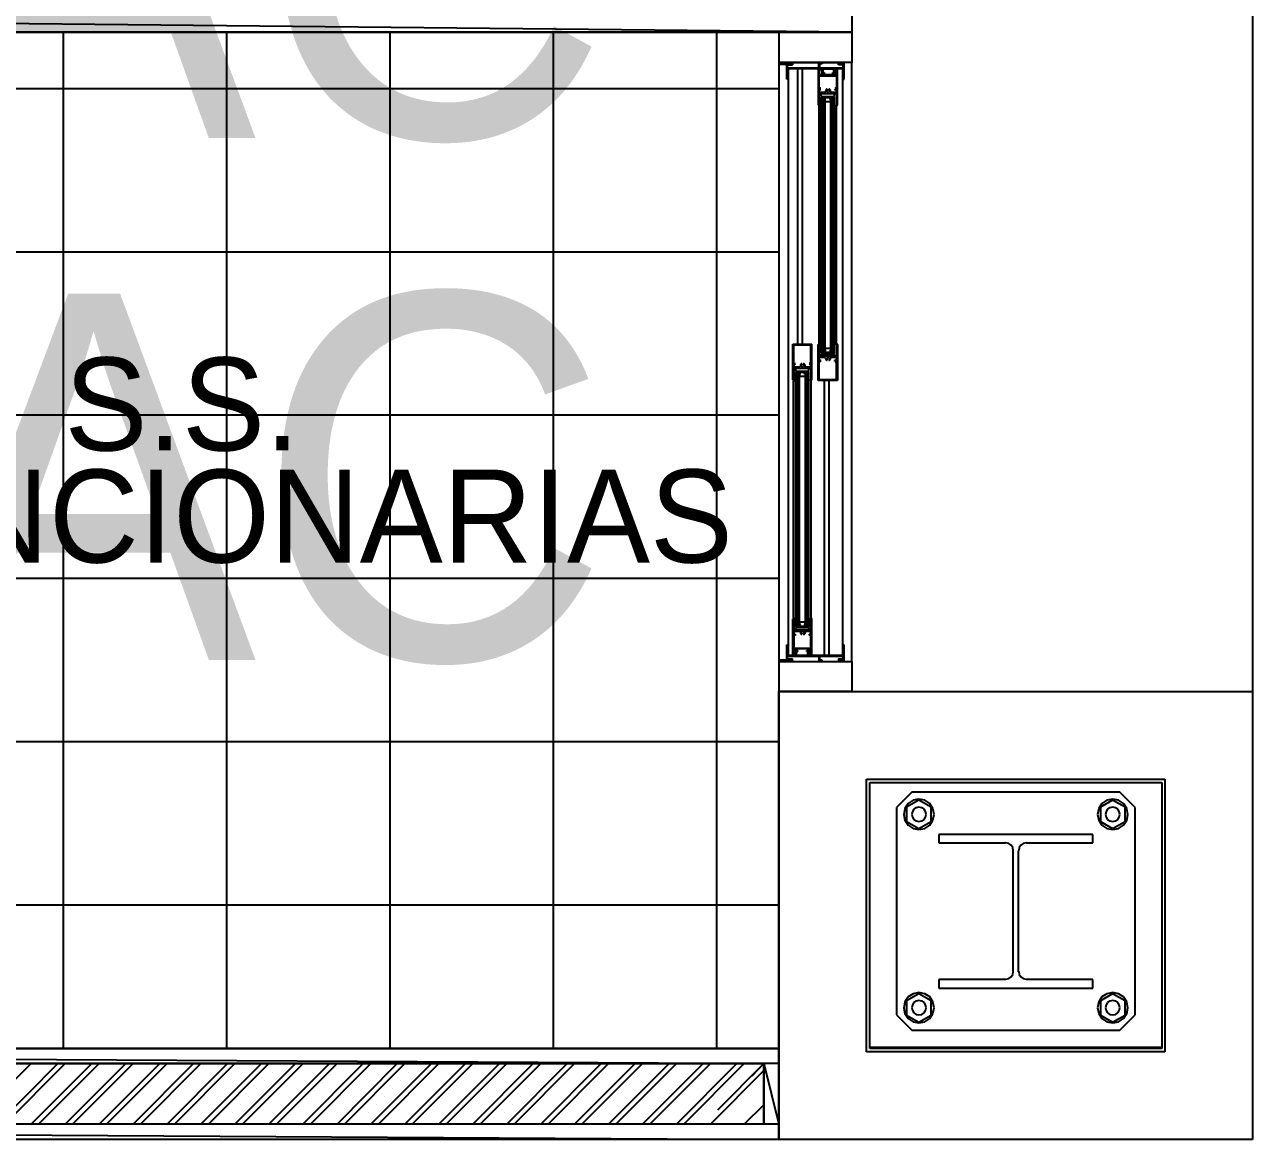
# Model space of a CAD drawing. Header units: millimetres. Extents: x 7649 to 34105, y 3983 to 25377.
# Drawn here: x 32076 to 34105, y 5375 to 7218 of the extents above; entities that cross this region are included whole.
import ezdxf

# ---------------------------------------------------------------- set-up
doc = ezdxf.new("R2010")
doc.units = ezdxf.units.MM

msp = doc.modelspace()

# ---------------------------------------------------------------- linework, layer by layer
at = {"layer": 'GEOMETRY', "color": 7}
for p, q in [((34105.14444, 21876.45556), (34105.14444, 5374.92222)), ((33443.15694, 7205.30972), (30922.73611, 7230.18056)), ((33443.15694, 7205.30972), (30922.73611, 7230.18056)), ((33443.15694, 7230.18056), (33443.15694, 7205.30972)), ((30922.73611, 7205.30972), (33443.15694, 7205.30972)), ((32140.34861, 5525.20556), (32140.34861, 7205.30972)), ((32410.22361, 5525.20556), (32410.22361, 7205.30972)), ((32680.09861, 5525.20556), (32680.09861, 7205.30972)), ((32949.97361, 5525.20556), (32949.97361, 7205.30972)), ((33219.84861, 5525.20556), (33219.84861, 7205.30972)), ((33323.03611, 6164.96806), (33323.03611, 7155.03889)), ((33323.03611, 6167.61389), (33323.03611, 7152.39306)), ((33323.03611, 7152.39306), (33335.73611, 7152.39306)), ((33335.73611, 7152.39306), (33343.67361, 7152.39306)), ((33335.73611, 7127.52222), (33335.73611, 7152.39306)), ((33336.79444, 7151.33472), (33345.26111, 7151.33472)), ((33336.79444, 7146.04306), (33336.79444, 7151.33472)), ((33336.79444, 7146.04306), (33388.65278, 7146.04306)), ((33393.41528, 7144.45556), (33336.79444, 7144.45556)), ((33336.79444, 7144.45556), (33336.79444, 7127.52222)), ((33338.38194, 6175.55139), (33338.38194, 7144.45556)), ((33343.67361, 7155.03889), (33345.26111, 7155.03889)), ((33343.67361, 7152.39306), (33343.67361, 7155.03889)), ((33345.26111, 7155.03889), (33345.26111, 7151.33472)), ((33345.26111, 7155.03889), (33420.93194, 7155.03889)), ((33353.72778, 6689.37222), (33353.72778, 7144.45556)), ((33361.66528, 6689.37222), (33361.66528, 7144.45556)), ((33390.76944, 7143.92639), (33387.59444, 7143.92639)), ((33387.59444, 7143.92639), (33387.59444, 7084.65972)), ((33388.65278, 7154.50972), (33393.94444, 7154.50972)), ((33388.65278, 7146.04306), (33388.65278, 7154.50972)), ((33393.94444, 7152.92222), (33390.24028, 7152.92222)), ((33390.24028, 7146.04306), (33390.24028, 7152.92222)), ((33390.24028, 7146.04306), (33428.86944, 7146.04306)), ((33390.76944, 7142.33889), (33390.76944, 7143.92639)), ((33393.41528, 7134.40139), (33393.41528, 7144.45556)), ((33393.94444, 7154.50972), (33393.94444, 7152.92222)), ((33395.00278, 7144.45556), (33395.00278, 7138.63472)), ((33395.00278, 7144.45556), (33413.52361, 7144.45556)), ((33413.52361, 7138.63472), (33413.52361, 7144.45556)), ((33428.86944, 7144.45556), (33415.11111, 7144.45556)), ((33415.11111, 7134.40139), (33415.11111, 7144.45556)), ((33419.34444, 7143.92639), (33416.16944, 7143.92639)), ((33416.16944, 7142.33889), (33416.16944, 7143.92639)), ((33419.34444, 7084.65972), (33419.34444, 7143.92639)), ((33420.93194, 7151.33472), (33420.93194, 7155.03889)), ((33420.93194, 7155.03889), (33422.51944, 7155.03889)), ((33428.86944, 7151.33472), (33420.93194, 7151.33472)), ((33422.51944, 7155.03889), (33422.51944, 7152.39306)), ((33422.51944, 7152.39306), (33430.45694, 7152.39306)), ((33428.34028, 6175.55139), (33428.34028, 7144.45556)), ((33428.86944, 7146.04306), (33428.86944, 7151.33472)), ((33428.86944, 7127.52222), (33428.86944, 7144.45556)), ((33430.45694, 7152.39306), (33430.45694, 7155.03889)), ((33430.45694, 7127.52222), (33430.45694, 7152.39306)), ((33443.15694, 6164.96806), (33443.15694, 7155.03889)), ((33336.79444, 7127.52222), (33335.73611, 7127.52222)), ((33389.18194, 7134.40139), (33389.18194, 7142.33889)), ((33389.18194, 7142.33889), (33390.76944, 7142.33889)), ((33417.75694, 7134.40139), (33389.18194, 7134.40139)), ((33389.18194, 7114.29306), (33389.18194, 7132.81389)), ((33389.18194, 7132.81389), (33417.75694, 7132.81389)), ((33395.00278, 7134.40139), (33393.41528, 7134.40139)), ((33395.00278, 7138.63472), (33397.11944, 7138.63472)), ((33397.11944, 7137.04722), (33395.00278, 7137.04722)), ((33395.00278, 7137.04722), (33395.00278, 7134.40139)), ((33397.11944, 7138.63472), (33397.11944, 7137.04722)), ((33411.40694, 7138.63472), (33413.52361, 7138.63472)), ((33411.40694, 7137.04722), (33411.40694, 7138.63472)), ((33411.40694, 7137.04722), (33413.52361, 7137.04722)), ((33413.52361, 7134.40139), (33413.52361, 7137.04722)), ((33413.52361, 7134.40139), (33415.11111, 7134.40139)), ((33417.75694, 7142.33889), (33416.16944, 7142.33889)), ((33417.75694, 7134.40139), (33417.75694, 7142.33889)), ((33417.75694, 7132.81389), (33417.75694, 7114.29306)), ((33428.86944, 7127.52222), (33430.45694, 7127.52222)), ((31042.85694, 7112.17639), (33322.50694, 7112.17639)), ((33389.71111, 7114.29306), (33389.18194, 7114.29306)), ((33389.18194, 7109.53056), (33391.82778, 7111.11806)), ((33389.18194, 7105.29722), (33389.18194, 7109.53056)), ((33399.23611, 7105.29722), (33389.18194, 7105.29722)), ((33389.18194, 7085.18889), (33389.18194, 7103.70972)), ((33389.18194, 7103.70972), (33417.75694, 7103.70972)), ((33389.71111, 7112.17639), (33389.71111, 7114.29306)), ((33391.82778, 7112.17639), (33389.71111, 7112.17639)), ((33414.58194, 7103.18056), (33392.35694, 7103.18056)), ((33392.35694, 7098.94722), (33392.35694, 7103.18056)), ((33399.86611, 7108.56757), (33399.76528, 7107.67847)), ((33399.76528, 7107.67847), (33399.78657, 7107.26791)), ((33399.78657, 7107.26791), (33399.85, 7106.86283)), ((33399.85, 7106.86283), (33399.95488, 7106.46645)), ((33400.15886, 7109.4016), (33399.86611, 7108.56757)), ((33399.95488, 7106.46645), (33400.10054, 7106.08201)), ((33400.62889, 7110.15018), (33400.15886, 7109.4016)), ((33401.26155, 7110.78296), (33400.62889, 7110.15018)), ((33401.39329, 7111.08595), (33401.12287, 7110.9452)), ((33401.47007, 7108.41717), (33401.35278, 7107.67847)), ((33401.35278, 7107.67847), (33401.47007, 7106.93977)), ((33401.68677, 7111.11502), (33401.39329, 7111.08595)), ((33401.82193, 7109.09771), (33401.47007, 7108.41717)), ((33401.47007, 7106.93977), (33401.82193, 7106.25923)), ((33401.9707, 7111.03526), (33401.68677, 7111.11502)), ((33401.88194, 7109.53056), (33401.88194, 7109.00139)), ((33402.21247, 7110.84956), (33401.9707, 7111.03526)), ((33402.17202, 7109.75652), (33402.34527, 7110.00736)), ((33402.3667, 7110.58659), (33402.21247, 7110.84956)), ((33402.31479, 7105.76638), (33402.99533, 7105.41451)), ((33402.34527, 7110.00736), (33402.41057, 7110.29496)), ((33402.41057, 7110.29496), (33402.3667, 7110.58659)), ((33402.99533, 7105.41451), (33403.73403, 7105.29722)), ((33403.73403, 7105.29722), (33404.47273, 7105.41451)), ((33404.47273, 7105.41451), (33405.15327, 7105.76638)), ((33404.52778, 7109.00139), (33404.52778, 7109.53056)), ((33405.08851, 7110.54601), (33405.05694, 7110.32431)), ((33405.05694, 7110.32431), (33405.0728, 7110.16642)), ((33405.0728, 7110.16642), (33405.11915, 7110.01627)), ((33405.17854, 7110.7465), (33405.08851, 7110.54601)), ((33405.11915, 7110.01627), (33405.19417, 7109.87818)), ((33405.32006, 7110.91465), (33405.17854, 7110.7465)), ((33405.19417, 7109.87818), (33405.29603, 7109.75652)), ((33405.50607, 7111.03934), (33405.32006, 7110.91465)), ((33405.71949, 7111.10716), (33405.50607, 7111.03934)), ((33405.99799, 7108.41717), (33405.64612, 7109.09771)), ((33405.64612, 7106.25923), (33405.99799, 7106.93977)), ((33405.93919, 7111.11311), (33405.71949, 7111.10716)), ((33406.1521, 7111.05863), (33405.93919, 7111.11311)), ((33406.11528, 7107.67847), (33405.99799, 7108.41717)), ((33405.99799, 7106.93977), (33406.11528, 7107.67847)), ((33406.34519, 7110.9452), (33406.1521, 7111.05863)), ((33407.08415, 7109.80696), (33406.20651, 7110.78296)), ((33407.58701, 7108.63006), (33407.08415, 7109.80696)), ((33417.75694, 7105.29722), (33407.17361, 7105.29722)), ((33407.36752, 7106.08201), (33407.68987, 7107.35438)), ((33407.68987, 7107.35438), (33407.58701, 7108.63006)), ((33414.58194, 7111.11806), (33417.75694, 7109.53056)), ((33414.58194, 7098.94722), (33414.58194, 7103.18056)), ((33417.22778, 7112.17639), (33415.11111, 7112.17639)), ((33417.75694, 7114.29306), (33417.22778, 7114.29306)), ((33417.22778, 7114.29306), (33417.22778, 7112.17639)), ((33417.75694, 7109.53056), (33417.75694, 7105.29722)), ((33417.75694, 7103.70972), (33417.75694, 7085.18889)), ((33388.12361, 7084.92431), (33388.18599, 7084.61534)), ((33388.18599, 7084.61534), (33388.35609, 7084.36304)), ((33388.35609, 7084.36304), (33388.6084, 7084.19293)), ((33388.6084, 7084.19293), (33388.91736, 7084.13056)), ((33388.65278, 7083.60139), (33390.24028, 7083.60139)), ((33390.24028, 7085.18889), (33389.18194, 7085.18889)), ((33389.18194, 6689.37222), (33389.18194, 7083.60139)), ((33390.24028, 7083.60139), (33390.24028, 7085.18889)), ((33392.35694, 7098.94722), (33414.58194, 7098.94722)), ((33392.35694, 6675.08472), (33392.35694, 7097.88889)), ((33392.35694, 7097.88889), (33398.70694, 7097.88889)), ((33393.41528, 6675.08472), (33393.41528, 7097.88889)), ((33394.47361, 6675.08472), (33394.47361, 7097.88889)), ((33395.53194, 6675.08472), (33395.53194, 7097.88889)), ((33396.59028, 6675.08472), (33396.59028, 7097.88889)), ((33397.64861, 6675.08472), (33397.64861, 7097.88889)), ((33398.70694, 6675.08472), (33398.70694, 7097.88889)), ((33398.70694, 7093.65556), (33399.76528, 7097.35972)), ((33398.70694, 7089.95139), (33398.70694, 7093.65556)), ((33407.70278, 7089.95139), (33398.70694, 7089.95139)), ((33399.76528, 7097.35972), (33407.17361, 7097.35972)), ((33407.17361, 7093.65556), (33407.70278, 7097.35972)), ((33407.70278, 7093.65556), (33407.70278, 7089.95139)), ((33408.23194, 6675.08472), (33408.23194, 7097.88889)), ((33408.23194, 7097.88889), (33414.58194, 7097.88889)), ((33409.29028, 6675.08472), (33409.29028, 7097.88889)), ((33410.34861, 6675.08472), (33410.34861, 7097.88889)), ((33411.40694, 6675.08472), (33411.40694, 7097.88889)), ((33412.46528, 6675.08472), (33412.46528, 7097.88889)), ((33413.52361, 6675.08472), (33413.52361, 7097.88889)), ((33414.58194, 6675.08472), (33414.58194, 7097.88889)), ((33417.75694, 7085.18889), (33416.69861, 7085.18889)), ((33416.69861, 7085.18889), (33416.69861, 7083.60139)), ((33416.69861, 7083.60139), (33418.28611, 7083.60139)), ((33417.75694, 6689.37222), (33417.75694, 7083.60139)), ((33418.55069, 7084.13056), (33418.85966, 7084.19293)), ((33418.85966, 7084.19293), (33419.11196, 7084.36304)), ((33419.11196, 7084.36304), (33419.28207, 7084.61534)), ((33419.28207, 7084.61534), (33419.34444, 7084.92431)), ((31042.85694, 6842.30139), (33322.50694, 6842.30139)), ((33345.79028, 6689.37222), (33377.01111, 6689.37222)), ((33345.79028, 6630.63472), (33345.79028, 6689.37222)), ((33347.37778, 6660.26806), (33347.37778, 6688.31389)), ((33347.37778, 6688.31389), (33375.42361, 6688.31389)), ((33375.42361, 6660.26806), (33375.42361, 6688.31389)), ((33377.01111, 6630.63472), (33377.01111, 6689.37222)), ((33387.59444, 6629.57639), (33387.59444, 6688.84306)), ((33388.18599, 6689.4166), (33388.12361, 6689.10764)), ((33388.35609, 6689.66891), (33388.18599, 6689.4166)), ((33388.6084, 6689.83901), (33388.35609, 6689.66891)), ((33388.91736, 6689.90139), (33388.6084, 6689.83901)), ((33390.24028, 6689.37222), (33388.65278, 6689.37222)), ((33389.18194, 6669.79306), (33389.18194, 6688.31389)), ((33389.18194, 6688.31389), (33390.24028, 6688.31389)), ((33390.24028, 6688.31389), (33390.24028, 6689.37222)), ((33398.70694, 6679.84722), (33398.70694, 6683.02222)), ((33398.70694, 6683.02222), (33408.23194, 6683.02222)), ((33398.70694, 6676.14306), (33399.76528, 6679.84722)), ((33407.17361, 6676.14306), (33408.23194, 6679.84722)), ((33408.23194, 6683.02222), (33408.23194, 6679.84722)), ((33418.28611, 6689.37222), (33416.69861, 6689.37222)), ((33416.69861, 6689.37222), (33416.69861, 6688.31389)), ((33416.69861, 6688.31389), (33417.75694, 6688.31389)), ((33417.75694, 6688.31389), (33417.75694, 6669.79306)), ((33418.85966, 6689.83901), (33418.55069, 6689.90139)), ((33419.11196, 6689.66891), (33418.85966, 6689.83901)), ((33419.28207, 6689.4166), (33419.11196, 6689.66891)), ((33419.34444, 6689.10764), (33419.28207, 6689.4166)), ((33419.34444, 6688.84306), (33419.34444, 6629.57639)), ((33347.37778, 6657.62222), (33347.37778, 6660.26806)), ((33347.37778, 6657.62222), (33350.02361, 6657.62222)), ((33347.37778, 6655.50556), (33350.02361, 6657.09306)), ((33359.45738, 6656.75796), (33358.82472, 6656.12518)), ((33359.58913, 6657.06095), (33359.3187, 6656.9202)), ((33359.8826, 6657.09002), (33359.58913, 6657.06095)), ((33360.16653, 6657.01026), (33359.8826, 6657.09002)), ((33360.4083, 6656.82456), (33360.16653, 6657.01026)), ((33360.56254, 6656.56159), (33360.4083, 6656.82456)), ((33360.6064, 6656.26996), (33360.56254, 6656.56159)), ((33362.75517, 6656.52101), (33362.72361, 6656.29931)), ((33362.72361, 6656.29931), (33362.73947, 6656.14142)), ((33362.84521, 6656.7215), (33362.75517, 6656.52101)), ((33362.98672, 6656.88965), (33362.84521, 6656.7215)), ((33363.17274, 6657.01434), (33362.98672, 6656.88965)), ((33363.38616, 6657.08216), (33363.17274, 6657.01434)), ((33363.60585, 6657.08811), (33363.38616, 6657.08216)), ((33363.81877, 6657.03363), (33363.60585, 6657.08811)), ((33364.01186, 6656.9202), (33363.81877, 6657.03363)), ((33365.27998, 6655.78196), (33364.40234, 6656.75796)), ((33375.42361, 6657.62222), (33372.77778, 6657.62222)), ((33372.77778, 6657.09306), (33375.42361, 6655.50556)), ((33375.42361, 6657.62222), (33375.42361, 6660.26806)), ((33417.75694, 6669.79306), (33389.18194, 6669.79306)), ((33389.18194, 6663.44306), (33389.18194, 6668.20556)), ((33389.18194, 6668.20556), (33399.23611, 6668.20556)), ((33391.82778, 6661.85556), (33389.18194, 6663.44306)), ((33389.18194, 6630.63472), (33389.18194, 6658.68056)), ((33389.18194, 6658.68056), (33389.71111, 6658.68056)), ((33391.82778, 6661.32639), (33389.71111, 6661.32639)), ((33389.71111, 6658.68056), (33389.71111, 6661.32639)), ((33392.35694, 6675.08472), (33398.70694, 6675.08472)), ((33392.35694, 6670.32222), (33392.35694, 6674.02639)), ((33392.35694, 6674.02639), (33414.58194, 6674.02639)), ((33414.58194, 6670.32222), (33392.35694, 6670.32222)), ((33392.35694, 6661.32639), (33392.35694, 6661.85556)), ((33399.76528, 6676.14306), (33407.17361, 6676.14306)), ((33400.10054, 6667.42077), (33399.77818, 6666.1484)), ((33399.77818, 6666.1484), (33399.88105, 6664.87272)), ((33399.88105, 6664.87272), (33400.38391, 6663.69582)), ((33400.38391, 6663.69582), (33401.26155, 6662.71982)), ((33401.12287, 6663.08674), (33401.31595, 6662.97331)), ((33401.31595, 6662.97331), (33401.52887, 6662.91884)), ((33401.47007, 6666.56301), (33401.35278, 6665.82431)), ((33401.35278, 6665.82431), (33401.47007, 6665.08561)), ((33401.82193, 6667.24355), (33401.47007, 6666.56301)), ((33401.47007, 6665.08561), (33401.82193, 6664.40506)), ((33401.52887, 6662.91884), (33401.74856, 6662.92478)), ((33401.74856, 6662.92478), (33401.96199, 6662.99261)), ((33401.88194, 6667.14722), (33401.88194, 6667.67639)), ((33401.96199, 6662.99261), (33402.148, 6663.1173)), ((33402.148, 6663.1173), (33402.28952, 6663.28545)), ((33402.27388, 6664.15376), (33402.17202, 6664.27543)), ((33402.3489, 6664.01568), (33402.27388, 6664.15376)), ((33402.28952, 6663.28545), (33402.37955, 6663.48593)), ((33402.99533, 6668.08827), (33402.31479, 6667.7364)), ((33402.39525, 6663.86552), (33402.3489, 6664.01568)), ((33402.37955, 6663.48593), (33402.41111, 6663.70764)), ((33402.41111, 6663.70764), (33402.39525, 6663.86552)), ((33403.73403, 6668.20556), (33402.99533, 6668.08827)), ((33404.47273, 6668.08827), (33403.73403, 6668.20556)), ((33405.15327, 6667.7364), (33404.47273, 6668.08827)), ((33404.52778, 6667.14722), (33404.52778, 6667.67639)), ((33405.12278, 6664.02458), (33405.05749, 6663.73699)), ((33405.05749, 6663.73699), (33405.10135, 6663.44535)), ((33405.10135, 6663.44535), (33405.25559, 6663.18239)), ((33405.29603, 6664.27543), (33405.12278, 6664.02458)), ((33405.25559, 6663.18239), (33405.49736, 6662.99668)), ((33405.49736, 6662.99668), (33405.78129, 6662.91693)), ((33405.99799, 6666.56301), (33405.64612, 6667.24355)), ((33405.64612, 6664.40506), (33405.99799, 6665.08561)), ((33405.78129, 6662.91693), (33406.07476, 6662.94599)), ((33406.11528, 6665.82431), (33405.99799, 6666.56301)), ((33405.99799, 6665.08561), (33406.11528, 6665.82431)), ((33406.07476, 6662.94599), (33406.34519, 6663.08674)), ((33406.20651, 6662.71982), (33406.83917, 6663.3526)), ((33406.83917, 6663.3526), (33407.30919, 6664.10118)), ((33407.17361, 6668.20556), (33417.75694, 6668.20556)), ((33407.30919, 6664.10118), (33407.60194, 6664.93521)), ((33407.51318, 6667.03633), (33407.36752, 6667.42077)), ((33407.61806, 6666.63995), (33407.51318, 6667.03633)), ((33407.60194, 6664.93521), (33407.70278, 6665.82431)), ((33407.68149, 6666.23487), (33407.61806, 6666.63995)), ((33407.70278, 6665.82431), (33407.68149, 6666.23487)), ((33408.23194, 6675.08472), (33414.58194, 6675.08472)), ((33414.58194, 6670.32222), (33414.58194, 6674.02639)), ((33417.75694, 6663.44306), (33414.58194, 6661.85556)), ((33414.58194, 6661.32639), (33414.58194, 6661.85556)), ((33415.11111, 6661.32639), (33417.22778, 6661.32639)), ((33417.22778, 6658.68056), (33417.22778, 6661.32639)), ((33417.22778, 6658.68056), (33417.75694, 6658.68056)), ((33417.75694, 6668.20556), (33417.75694, 6663.44306)), ((33417.75694, 6630.63472), (33417.75694, 6658.68056)), ((33347.37778, 6651.27222), (33347.37778, 6655.50556)), ((33357.43194, 6651.27222), (33347.37778, 6651.27222)), ((33347.37778, 6631.16389), (33347.37778, 6649.68472)), ((33347.37778, 6649.68472), (33375.42361, 6649.68472)), ((33372.24861, 6649.15556), (33350.55278, 6649.15556)), ((33350.55278, 6644.92222), (33350.55278, 6649.15556)), ((33350.55278, 6644.92222), (33372.24861, 6644.92222)), ((33350.55278, 6222.11806), (33350.55278, 6643.86389)), ((33350.55278, 6643.86389), (33356.37361, 6643.86389)), ((33351.61111, 6222.11806), (33351.61111, 6643.86389)), ((33352.66944, 6222.11806), (33352.66944, 6643.86389)), ((33353.19861, 6222.11806), (33353.19861, 6643.86389)), ((33354.25694, 6222.11806), (33354.25694, 6643.86389)), ((33355.31528, 6222.11806), (33355.31528, 6643.86389)), ((33356.37361, 6222.11806), (33356.37361, 6643.86389)), ((33356.90278, 6639.10139), (33357.96111, 6643.33472)), ((33356.90278, 6635.92639), (33356.90278, 6639.10139)), ((33358.06195, 6654.54257), (33357.96111, 6653.65347)), ((33357.96111, 6653.65347), (33357.9824, 6653.24291)), ((33357.96111, 6643.33472), (33364.84028, 6643.33472)), ((33357.9824, 6653.24291), (33358.04583, 6652.83783)), ((33358.04583, 6652.83783), (33358.15071, 6652.44145)), ((33358.35469, 6655.3766), (33358.06195, 6654.54257)), ((33358.15071, 6652.44145), (33358.29637, 6652.05701)), ((33358.82472, 6656.12518), (33358.35469, 6655.3766)), ((33359.54861, 6654.97639), (33360.07778, 6654.97639)), ((33359.6659, 6654.39217), (33359.54861, 6653.65347)), ((33359.54861, 6653.65347), (33359.6659, 6652.91477)), ((33359.54861, 6652.33056), (33360.07778, 6652.33056)), ((33360.01776, 6655.07271), (33359.6659, 6654.39217)), ((33359.6659, 6652.91477), (33360.01776, 6652.23423)), ((33360.07778, 6654.97639), (33360.07778, 6655.50556)), ((33360.36786, 6655.73152), (33360.54111, 6655.98236)), ((33360.51062, 6651.74138), (33361.19116, 6651.38951)), ((33360.54111, 6655.98236), (33360.6064, 6656.26996)), ((33361.19116, 6651.38951), (33361.92986, 6651.27222)), ((33361.92986, 6651.27222), (33362.66856, 6651.38951)), ((33362.66856, 6651.38951), (33363.3491, 6651.74138)), ((33362.72361, 6654.97639), (33362.72361, 6655.50556)), ((33362.73947, 6656.14142), (33362.78582, 6655.99127)), ((33362.78582, 6655.99127), (33362.86084, 6655.85318)), ((33362.86084, 6655.85318), (33362.9627, 6655.73152)), ((33364.19382, 6654.39217), (33363.84196, 6655.07271)), ((33363.84196, 6652.23423), (33364.19382, 6652.91477)), ((33364.31111, 6653.65347), (33364.19382, 6654.39217)), ((33364.19382, 6652.91477), (33364.31111, 6653.65347)), ((33364.84028, 6639.10139), (33365.89861, 6643.33472)), ((33365.78284, 6654.60506), (33365.27998, 6655.78196)), ((33375.42361, 6651.27222), (33365.36944, 6651.27222)), ((33365.56335, 6652.05701), (33365.8857, 6653.32938)), ((33365.8857, 6653.32938), (33365.78284, 6654.60506)), ((33365.89861, 6639.10139), (33365.89861, 6635.92639)), ((33366.42778, 6222.11806), (33366.42778, 6643.86389)), ((33366.42778, 6643.86389), (33372.24861, 6643.86389)), ((33367.48611, 6222.11806), (33367.48611, 6643.86389)), ((33368.54444, 6222.11806), (33368.54444, 6643.86389)), ((33369.60278, 6222.11806), (33369.60278, 6643.86389)), ((33370.66111, 6222.11806), (33370.66111, 6643.86389)), ((33371.19028, 6222.11806), (33371.19028, 6643.86389)), ((33372.24861, 6644.92222), (33372.24861, 6649.15556)), ((33372.24861, 6222.11806), (33372.24861, 6643.86389)), ((33375.42361, 6655.50556), (33375.42361, 6651.27222)), ((33375.42361, 6649.68472), (33375.42361, 6631.16389)), ((33346.31944, 6630.89931), (33346.38182, 6630.59034)), ((33346.38182, 6630.59034), (33346.55193, 6630.33804)), ((33346.55193, 6630.33804), (33346.80423, 6630.16793)), ((33346.80423, 6630.16793), (33347.11319, 6630.10556)), ((33346.84861, 6629.57639), (33348.43611, 6629.57639)), ((33346.84861, 6236.40556), (33346.84861, 6629.57639)), ((33348.43611, 6631.16389), (33347.37778, 6631.16389)), ((33348.43611, 6629.57639), (33348.43611, 6631.16389)), ((33365.89861, 6635.92639), (33356.90278, 6635.92639)), ((33374.89444, 6631.16389), (33374.89444, 6629.57639)), ((33375.42361, 6631.16389), (33374.89444, 6631.16389)), ((33374.89444, 6629.57639), (33375.95278, 6629.57639)), ((33375.95278, 6236.40556), (33375.95278, 6629.57639)), ((33376.21736, 6630.10556), (33376.52633, 6630.16793)), ((33376.52633, 6630.16793), (33376.77863, 6630.33804)), ((33376.77863, 6630.33804), (33376.94873, 6630.59034)), ((33376.94873, 6630.59034), (33377.01111, 6630.89931)), ((33419.34444, 6629.57639), (33387.59444, 6629.57639)), ((33417.75694, 6630.63472), (33389.18194, 6630.63472)), ((33397.64861, 6175.55139), (33397.64861, 6629.57639)), ((33405.58611, 6175.55139), (33405.58611, 6629.57639)), ((31042.85694, 6572.42639), (33322.50694, 6572.42639)), ((31042.85694, 6302.55139), (33322.50694, 6302.55139)), ((33345.79028, 6176.60972), (33345.79028, 6235.34722)), ((33346.38182, 6235.92077), (33346.31944, 6235.61181)), ((33346.55193, 6236.17307), (33346.38182, 6235.92077)), ((33346.80423, 6236.34318), (33346.55193, 6236.17307)), ((33347.11319, 6236.40556), (33346.80423, 6236.34318)), ((33346.84861, 6236.40556), (33348.43611, 6236.40556)), ((33348.43611, 6234.81806), (33347.37778, 6234.81806)), ((33347.37778, 6234.81806), (33347.37778, 6216.29722)), ((33348.43611, 6236.40556), (33348.43611, 6234.81806)), ((33374.89444, 6234.81806), (33374.89444, 6236.40556)), ((33374.89444, 6236.40556), (33375.95278, 6236.40556)), ((33375.42361, 6234.81806), (33374.89444, 6234.81806)), ((33375.42361, 6216.29722), (33375.42361, 6234.81806)), ((33376.52633, 6236.34318), (33376.21736, 6236.40556)), ((33376.77863, 6236.17307), (33376.52633, 6236.34318)), ((33376.94873, 6235.92077), (33376.77863, 6236.17307)), ((33377.01111, 6235.61181), (33376.94873, 6235.92077)), ((33377.01111, 6176.60972), (33377.01111, 6235.34722)), ((33347.37778, 6216.29722), (33375.42361, 6216.29722)), ((33357.43194, 6214.70972), (33347.37778, 6214.70972)), ((33347.37778, 6214.70972), (33347.37778, 6210.47639)), ((33347.37778, 6210.47639), (33350.02361, 6208.88889)), ((33350.55278, 6222.11806), (33356.37361, 6222.11806)), ((33350.55278, 6221.05972), (33372.24861, 6221.05972)), ((33350.55278, 6216.82639), (33350.55278, 6221.05972)), ((33372.24861, 6216.82639), (33350.55278, 6216.82639)), ((33365.89861, 6230.05556), (33356.90278, 6230.05556)), ((33356.90278, 6226.88056), (33356.90278, 6230.05556)), ((33356.90278, 6223.17639), (33357.96111, 6226.88056)), ((33357.96111, 6223.17639), (33364.84028, 6223.17639)), ((33357.9824, 6213.2682), (33357.96111, 6212.85764)), ((33357.96111, 6212.85764), (33358.06195, 6211.96854)), ((33358.04583, 6213.67328), (33357.9824, 6213.2682)), ((33358.15071, 6214.06966), (33358.04583, 6213.67328)), ((33358.06195, 6211.96854), (33358.35469, 6211.13451)), ((33358.29637, 6214.4541), (33358.15071, 6214.06966)), ((33358.35469, 6211.13451), (33358.82472, 6210.38593)), ((33358.82472, 6210.38593), (33359.45738, 6209.75316)), ((33359.3187, 6210.12007), (33359.58913, 6209.97933)), ((33360.07778, 6214.18056), (33359.54861, 6214.18056)), ((33359.6659, 6213.59634), (33359.54861, 6212.85764)), ((33359.54861, 6212.85764), (33359.6659, 6212.11894)), ((33359.54861, 6211.53472), (33360.07778, 6211.53472)), ((33359.58913, 6209.97933), (33359.8826, 6209.95026)), ((33360.01776, 6214.27688), (33359.6659, 6213.59634)), ((33359.6659, 6212.11894), (33360.01776, 6211.4384)), ((33359.8826, 6209.95026), (33360.16653, 6210.03001)), ((33360.16653, 6210.03001), (33360.4083, 6210.21572)), ((33360.54111, 6211.05791), (33360.36786, 6211.30876)), ((33360.4083, 6210.21572), (33360.56254, 6210.47869)), ((33361.19116, 6215.1216), (33360.51062, 6214.76974)), ((33360.6064, 6210.77032), (33360.54111, 6211.05791)), ((33360.56254, 6210.47869), (33360.6064, 6210.77032)), ((33361.92986, 6215.23889), (33361.19116, 6215.1216)), ((33362.66856, 6215.1216), (33361.92986, 6215.23889)), ((33363.3491, 6214.76974), (33362.66856, 6215.1216)), ((33362.73947, 6210.89886), (33362.72361, 6210.74097)), ((33362.72361, 6210.74097), (33362.75517, 6210.51927)), ((33362.78582, 6211.04901), (33362.73947, 6210.89886)), ((33362.75517, 6210.51927), (33362.84521, 6210.31878)), ((33362.86084, 6211.18709), (33362.78582, 6211.04901)), ((33362.84521, 6210.31878), (33362.98672, 6210.15063)), ((33362.9627, 6211.30876), (33362.86084, 6211.18709)), ((33362.98672, 6210.15063), (33363.17274, 6210.02594)), ((33363.17274, 6210.02594), (33363.38616, 6209.95812)), ((33363.38616, 6209.95812), (33363.60585, 6209.95217)), ((33363.60585, 6209.95217), (33363.81877, 6210.00665)), ((33363.81877, 6210.00665), (33364.01186, 6210.12007)), ((33364.19382, 6213.59634), (33363.84196, 6214.27688)), ((33363.84196, 6211.4384), (33364.19382, 6212.11894)), ((33364.31111, 6212.85764), (33364.19382, 6213.59634)), ((33364.19382, 6212.11894), (33364.31111, 6212.85764)), ((33364.40234, 6209.75316), (33365.27998, 6210.72916)), ((33364.84028, 6223.17639), (33365.89861, 6226.88056)), ((33365.27998, 6210.72916), (33365.78284, 6211.90605)), ((33375.42361, 6214.70972), (33365.36944, 6214.70972)), ((33365.8857, 6213.18174), (33365.56335, 6214.4541)), ((33365.78284, 6211.90605), (33365.8857, 6213.18174)), ((33365.89861, 6226.88056), (33365.89861, 6230.05556)), ((33366.42778, 6222.11806), (33372.24861, 6222.11806)), ((33372.24861, 6221.05972), (33372.24861, 6216.82639)), ((33372.77778, 6208.88889), (33375.42361, 6210.47639)), ((33375.42361, 6210.47639), (33375.42361, 6214.70972)), ((33335.73611, 6167.61389), (33335.73611, 6192.48472)), ((33335.73611, 6192.48472), (33336.79444, 6192.48472)), ((33336.79444, 6175.55139), (33336.79444, 6192.48472)), ((33350.02361, 6208.35972), (33347.37778, 6208.35972)), ((33347.37778, 6208.35972), (33347.37778, 6205.71389)), ((33347.37778, 6205.71389), (33347.37778, 6187.19306)), ((33350.02361, 6208.88889), (33350.02361, 6208.35972)), ((33372.77778, 6208.35972), (33372.77778, 6208.88889)), ((33375.42361, 6208.35972), (33372.77778, 6208.35972)), ((33375.42361, 6205.71389), (33375.42361, 6208.35972)), ((33375.42361, 6187.19306), (33375.42361, 6205.71389)), ((33428.86944, 6175.55139), (33428.86944, 6192.48472)), ((33428.86944, 6192.48472), (33430.45694, 6192.48472)), ((33430.45694, 6167.61389), (33430.45694, 6192.48472)), ((33336.79444, 6175.55139), (33350.55278, 6175.55139)), ((33336.79444, 6173.96389), (33388.65278, 6173.96389)), ((33336.79444, 6169.20139), (33336.79444, 6173.96389)), ((33348.96528, 6176.60972), (33345.79028, 6176.60972)), ((33347.37778, 6187.19306), (33375.42361, 6187.19306)), ((33375.42361, 6186.13472), (33347.37778, 6186.13472)), ((33347.37778, 6177.66806), (33347.37778, 6186.13472)), ((33347.37778, 6177.66806), (33348.96528, 6177.66806)), ((33348.96528, 6177.66806), (33348.96528, 6176.60972)), ((33351.61111, 6185.60556), (33350.55278, 6185.60556)), ((33350.55278, 6175.55139), (33350.55278, 6185.60556)), ((33351.61111, 6182.95972), (33351.61111, 6185.60556)), ((33353.72778, 6182.95972), (33351.61111, 6182.95972)), ((33351.61111, 6175.55139), (33351.61111, 6181.37222)), ((33351.61111, 6181.37222), (33353.72778, 6181.37222)), ((33351.61111, 6175.55139), (33370.13194, 6175.55139)), ((33353.72778, 6181.37222), (33353.72778, 6182.95972)), ((33368.54444, 6181.37222), (33368.54444, 6182.95972)), ((33368.54444, 6182.95972), (33370.13194, 6182.95972)), ((33368.54444, 6181.37222), (33370.13194, 6181.37222)), ((33370.13194, 6185.60556), (33371.71944, 6185.60556)), ((33370.13194, 6182.95972), (33370.13194, 6185.60556)), ((33370.13194, 6175.55139), (33370.13194, 6181.37222)), ((33371.71944, 6175.55139), (33371.71944, 6185.60556)), ((33371.71944, 6175.55139), (33428.86944, 6175.55139)), ((33373.83611, 6176.60972), (33373.83611, 6177.66806)), ((33373.83611, 6177.66806), (33375.42361, 6177.66806)), ((33377.01111, 6176.60972), (33373.83611, 6176.60972)), ((33375.42361, 6177.66806), (33375.42361, 6186.13472)), ((33388.65278, 6173.96389), (33388.65278, 6165.49722)), ((33390.24028, 6167.08472), (33390.24028, 6173.96389)), ((33390.24028, 6173.96389), (33428.86944, 6173.96389)), ((33428.86944, 6169.20139), (33428.86944, 6173.96389)), ((33323.03611, 6167.61389), (33335.73611, 6167.61389)), ((33335.73611, 6167.61389), (33343.67361, 6167.61389)), ((33336.79444, 6169.20139), (33345.26111, 6169.20139)), ((33343.67361, 6164.96806), (33343.67361, 6167.61389)), ((33343.67361, 6164.96806), (33345.26111, 6164.96806)), ((33345.26111, 6164.96806), (33345.26111, 6169.20139)), ((33388.65278, 6165.49722), (33393.94444, 6165.49722)), ((33393.94444, 6167.08472), (33390.24028, 6167.08472)), ((33393.94444, 6165.49722), (33393.94444, 6167.08472)), ((33420.93194, 6169.20139), (33420.93194, 6164.96806)), ((33420.93194, 6169.20139), (33428.86944, 6169.20139)), ((33420.93194, 6164.96806), (33422.51944, 6164.96806)), ((33422.51944, 6164.96806), (33422.51944, 6167.61389)), ((33422.51944, 6167.61389), (33430.45694, 6167.61389)), ((33430.45694, 6164.96806), (33430.45694, 6167.61389)), ((31042.85694, 6032.67639), (33322.50694, 6032.67639)), ((33542.11111, 5949.06806), (33516.71111, 5923.66806)), ((33886.06944, 5949.06806), (33542.11111, 5949.06806)), ((33911.46944, 5923.66806), (33886.06944, 5949.06806)), ((33536.24377, 5930.06437), (33530.85715, 5922.07478)), ((33553.75278, 5935.83889), (33533.64444, 5924.19722)), ((33544.23333, 5935.45111), (33536.24377, 5930.06437)), ((33554.01736, 5937.42639), (33544.23333, 5935.45111)), ((33574.39028, 5924.19722), (33553.75278, 5935.83889)), ((33563.80139, 5935.45111), (33554.01736, 5937.42639)), ((33571.79095, 5930.06437), (33563.80139, 5935.45111)), ((33577.17758, 5922.07478), (33571.79095, 5930.06437)), ((33856.3896, 5930.06437), (33851.00298, 5922.07478)), ((33873.89861, 5935.83889), (33853.79028, 5924.19722)), ((33864.37917, 5935.45111), (33856.3896, 5930.06437)), ((33874.16319, 5937.42639), (33864.37917, 5935.45111)), ((33894.53611, 5924.19722), (33873.89861, 5935.83889)), ((33883.94722, 5935.45111), (33874.16319, 5937.42639)), ((33891.93679, 5930.06437), (33883.94722, 5935.45111)), ((33897.32341, 5922.07478), (33891.93679, 5930.06437)), ((33516.71111, 5923.66806), (33516.71111, 5580.76806)), ((33530.85715, 5922.07478), (33528.88194, 5912.29097)), ((33528.88194, 5912.29097), (33530.85715, 5902.50716)), ((33533.64444, 5924.19722), (33533.64444, 5900.38472)), ((33543.04681, 5916.9255), (33542.11111, 5912.29097)), ((33542.11111, 5912.29097), (33543.04681, 5907.65644)), ((33545.5985, 5920.71003), (33543.04681, 5916.9255)), ((33543.04681, 5907.65644), (33545.5985, 5903.87191)), ((33549.38305, 5923.2616), (33545.5985, 5920.71003)), ((33554.01736, 5924.19722), (33549.38305, 5923.2616)), ((33558.65167, 5923.2616), (33554.01736, 5924.19722)), ((33562.43623, 5920.71003), (33558.65167, 5923.2616)), ((33564.98791, 5916.9255), (33562.43623, 5920.71003)), ((33562.43623, 5903.87191), (33564.98791, 5907.65644)), ((33565.92361, 5912.29097), (33564.98791, 5916.9255)), ((33564.98791, 5907.65644), (33565.92361, 5912.29097)), ((33574.39028, 5900.38472), (33574.39028, 5924.19722)), ((33579.15278, 5912.29097), (33577.17758, 5922.07478)), ((33577.17758, 5902.50716), (33579.15278, 5912.29097)), ((33851.00298, 5922.07478), (33849.02778, 5912.29097)), ((33849.02778, 5912.29097), (33851.00298, 5902.50716)), ((33853.79028, 5924.19722), (33853.79028, 5900.38472)), ((33863.19264, 5916.9255), (33862.25694, 5912.29097)), ((33862.25694, 5912.29097), (33863.19264, 5907.65644)), ((33865.74433, 5920.71003), (33863.19264, 5916.9255)), ((33863.19264, 5907.65644), (33865.74433, 5903.87191)), ((33869.52888, 5923.2616), (33865.74433, 5920.71003)), ((33874.16319, 5924.19722), (33869.52888, 5923.2616)), ((33878.7975, 5923.2616), (33874.16319, 5924.19722)), ((33882.58206, 5920.71003), (33878.7975, 5923.2616)), ((33885.13375, 5916.9255), (33882.58206, 5920.71003)), ((33882.58206, 5903.87191), (33885.13375, 5907.65644)), ((33886.06944, 5912.29097), (33885.13375, 5916.9255)), ((33885.13375, 5907.65644), (33886.06944, 5912.29097)), ((33894.53611, 5900.38472), (33894.53611, 5924.19722)), ((33899.29861, 5912.29097), (33897.32341, 5922.07478)), ((33897.32341, 5902.50716), (33899.29861, 5912.29097)), ((33911.46944, 5580.76806), (33911.46944, 5923.66806)), ((33530.85715, 5902.50716), (33536.24377, 5894.51757)), ((33533.64444, 5900.38472), (33553.75278, 5888.74306)), ((33536.24377, 5894.51757), (33544.23333, 5889.13083)), ((33544.23333, 5889.13083), (33554.01736, 5887.15556)), ((33545.5985, 5903.87191), (33549.38305, 5901.32035)), ((33549.38305, 5901.32035), (33554.01736, 5900.38472)), ((33553.75278, 5888.74306), (33574.39028, 5900.38472)), ((33554.01736, 5900.38472), (33558.65167, 5901.32035)), ((33554.01736, 5887.15556), (33563.80139, 5889.13083)), ((33558.65167, 5901.32035), (33562.43623, 5903.87191)), ((33563.80139, 5889.13083), (33571.79095, 5894.51757)), ((33571.79095, 5894.51757), (33577.17758, 5902.50716)), ((33851.00298, 5902.50716), (33856.3896, 5894.51757)), ((33853.79028, 5900.38472), (33873.89861, 5888.74306)), ((33856.3896, 5894.51757), (33864.37917, 5889.13083)), ((33864.37917, 5889.13083), (33874.16319, 5887.15556)), ((33865.74433, 5903.87191), (33869.52888, 5901.32035)), ((33869.52888, 5901.32035), (33874.16319, 5900.38472)), ((33873.89861, 5888.74306), (33894.53611, 5900.38472)), ((33874.16319, 5900.38472), (33878.7975, 5901.32035)), ((33874.16319, 5887.15556), (33883.94722, 5889.13083)), ((33878.7975, 5901.32035), (33882.58206, 5903.87191)), ((33883.94722, 5889.13083), (33891.93679, 5894.51757)), ((33891.93679, 5894.51757), (33897.32341, 5902.50716)), ((33841.09028, 5879.21806), (33586.56111, 5879.21806)), ((33586.56111, 5879.21806), (33586.56111, 5864.93056)), ((33586.56111, 5864.93056), (33697.15694, 5864.93056)), ((33702.26235, 5863.95331), (33697.42153, 5864.93056)), ((33731.28819, 5864.93056), (33726.44737, 5863.95331)), ((33731.02361, 5864.93056), (33841.09028, 5864.93056)), ((33841.09028, 5864.93056), (33841.09028, 5879.21806)), ((33706.21505, 5861.28827), (33702.26235, 5863.95331)), ((33708.87984, 5857.33553), (33706.21505, 5861.28827)), ((33709.85694, 5852.49514), (33708.87984, 5857.33553)), ((33709.85694, 5652.20556), (33709.85694, 5852.23056)), ((33718.32361, 5652.20556), (33718.32361, 5852.23056)), ((33719.82988, 5857.33553), (33718.85278, 5852.49514)), ((33722.49467, 5861.28827), (33719.82988, 5857.33553)), ((33726.44737, 5863.95331), (33722.49467, 5861.28827)), ((31042.85694, 5762.80139), (33322.50694, 5762.80139)), ((33702.26235, 5641.01197), (33706.21505, 5643.67701)), ((33706.21505, 5643.67701), (33708.87984, 5647.62975)), ((33708.87984, 5647.62975), (33709.85694, 5652.47014)), ((33718.85278, 5652.47014), (33719.82988, 5647.62975)), ((33719.82988, 5647.62975), (33722.49467, 5643.67701)), ((33722.49467, 5643.67701), (33726.44737, 5641.01197)), ((33697.15694, 5639.50556), (33586.56111, 5639.50556)), ((33586.56111, 5639.50556), (33586.56111, 5625.21806)), ((33586.56111, 5625.21806), (33841.09028, 5625.21806)), ((33697.42153, 5640.03472), (33702.26235, 5641.01197)), ((33726.44737, 5641.01197), (33731.28819, 5640.03472)), ((33841.09028, 5639.50556), (33731.02361, 5639.50556)), ((33841.09028, 5625.21806), (33841.09028, 5639.50556)), ((33530.85715, 5602.45812), (33528.88194, 5592.67431)), ((33536.24377, 5610.4477), (33530.85715, 5602.45812)), ((33553.75278, 5615.69306), (33533.64444, 5604.05139)), ((33533.64444, 5604.05139), (33533.64444, 5580.23889)), ((33544.23333, 5615.83445), (33536.24377, 5610.4477)), ((33545.5985, 5601.09337), (33543.04681, 5597.30883)), ((33554.01736, 5617.80972), (33544.23333, 5615.83445)), ((33549.38305, 5603.64493), (33545.5985, 5601.09337)), ((33554.01736, 5604.58056), (33549.38305, 5603.64493)), ((33574.39028, 5604.05139), (33553.75278, 5615.69306)), ((33563.80139, 5615.83445), (33554.01736, 5617.80972)), ((33558.65167, 5603.64493), (33554.01736, 5604.58056)), ((33562.43623, 5601.09337), (33558.65167, 5603.64493)), ((33564.98791, 5597.30883), (33562.43623, 5601.09337)), ((33571.79095, 5610.4477), (33563.80139, 5615.83445)), ((33577.17758, 5602.45812), (33571.79095, 5610.4477)), ((33574.39028, 5580.23889), (33574.39028, 5604.05139)), ((33579.15278, 5592.67431), (33577.17758, 5602.45812)), ((33851.00298, 5602.45812), (33849.02778, 5592.67431)), ((33856.3896, 5610.4477), (33851.00298, 5602.45812)), ((33873.89861, 5615.69306), (33853.79028, 5604.05139)), ((33853.79028, 5604.05139), (33853.79028, 5580.23889)), ((33864.37917, 5615.83445), (33856.3896, 5610.4477)), ((33865.74433, 5601.09337), (33863.19264, 5597.30883)), ((33874.16319, 5617.80972), (33864.37917, 5615.83445)), ((33869.52888, 5603.64493), (33865.74433, 5601.09337)), ((33874.16319, 5604.58056), (33869.52888, 5603.64493)), ((33894.53611, 5604.05139), (33873.89861, 5615.69306)), ((33883.94722, 5615.83445), (33874.16319, 5617.80972)), ((33878.7975, 5603.64493), (33874.16319, 5604.58056)), ((33882.58206, 5601.09337), (33878.7975, 5603.64493)), ((33885.13375, 5597.30883), (33882.58206, 5601.09337)), ((33891.93679, 5610.4477), (33883.94722, 5615.83445)), ((33897.32341, 5602.45812), (33891.93679, 5610.4477)), ((33894.53611, 5580.23889), (33894.53611, 5604.05139)), ((33899.29861, 5592.67431), (33897.32341, 5602.45812)), ((33516.71111, 5580.76806), (33542.11111, 5555.36806)), ((33528.88194, 5592.67431), (33530.85715, 5582.8905)), ((33530.85715, 5582.8905), (33536.24377, 5574.90091)), ((33543.04681, 5597.30883), (33542.11111, 5592.67431)), ((33542.11111, 5592.67431), (33543.04681, 5588.03978)), ((33543.04681, 5588.03978), (33545.5985, 5584.25525)), ((33545.5985, 5584.25525), (33549.38305, 5581.70368)), ((33549.38305, 5581.70368), (33554.01736, 5580.76806)), ((33554.01736, 5580.76806), (33558.65167, 5581.70368)), ((33558.65167, 5581.70368), (33562.43623, 5584.25525)), ((33562.43623, 5584.25525), (33564.98791, 5588.03978)), ((33565.92361, 5592.67431), (33564.98791, 5597.30883)), ((33564.98791, 5588.03978), (33565.92361, 5592.67431)), ((33571.79095, 5574.90091), (33577.17758, 5582.8905)), ((33577.17758, 5582.8905), (33579.15278, 5592.67431)), ((33849.02778, 5592.67431), (33851.00298, 5582.8905)), ((33851.00298, 5582.8905), (33856.3896, 5574.90091)), ((33863.19264, 5597.30883), (33862.25694, 5592.67431)), ((33862.25694, 5592.67431), (33863.19264, 5588.03978)), ((33863.19264, 5588.03978), (33865.74433, 5584.25525)), ((33865.74433, 5584.25525), (33869.52888, 5581.70368)), ((33869.52888, 5581.70368), (33874.16319, 5580.76806)), ((33874.16319, 5580.76806), (33878.7975, 5581.70368)), ((33878.7975, 5581.70368), (33882.58206, 5584.25525)), ((33882.58206, 5584.25525), (33885.13375, 5588.03978)), ((33886.06944, 5592.67431), (33885.13375, 5597.30883)), ((33885.13375, 5588.03978), (33886.06944, 5592.67431)), ((33886.06944, 5555.36806), (33911.46944, 5580.76806)), ((33891.93679, 5574.90091), (33897.32341, 5582.8905)), ((33897.32341, 5582.8905), (33899.29861, 5592.67431)), ((33533.64444, 5580.23889), (33553.75278, 5568.59722)), ((33536.24377, 5574.90091), (33544.23333, 5569.51416)), ((33544.23333, 5569.51416), (33554.01736, 5567.53889)), ((33553.75278, 5568.59722), (33574.39028, 5580.23889)), ((33554.01736, 5567.53889), (33563.80139, 5569.51416)), ((33563.80139, 5569.51416), (33571.79095, 5574.90091)), ((33853.79028, 5580.23889), (33873.89861, 5568.59722)), ((33856.3896, 5574.90091), (33864.37917, 5569.51416)), ((33864.37917, 5569.51416), (33874.16319, 5567.53889)), ((33873.89861, 5568.59722), (33894.53611, 5580.23889)), ((33874.16319, 5567.53889), (33883.94722, 5569.51416)), ((33883.94722, 5569.51416), (33891.93679, 5574.90091)), ((33542.11111, 5555.36806), (33886.06944, 5555.36806)), ((33322.50694, 5525.20556), (28970.64028, 5525.20556)), ((28970.64028, 5525.20556), (33322.50694, 5500.33472)), ((28970.64028, 5525.20556), (33322.50694, 5500.33472)), ((33089.67361, 5525.20556), (32453.08611, 5525.20556)), ((32453.08611, 5525.20556), (33089.67361, 5525.20556)), ((33322.50694, 5500.33472), (33322.50694, 5525.20556)), ((33472.79028, 5527.32222), (33955.39028, 5527.32222)), ((33322.50694, 5500.33472), (28970.64028, 5500.33472)), ((31986.89028, 5400.32222), (32086.90278, 5500.33472)), ((32030.81111, 5400.32222), (32130.82361, 5500.33472)), ((32042.98194, 5400.32222), (32142.99444, 5500.33472)), ((32086.90278, 5400.32222), (32186.91528, 5500.33472)), ((32099.07361, 5400.32222), (32199.08611, 5500.33472)), ((32142.99444, 5400.32222), (32243.00694, 5500.33472)), ((32155.16528, 5400.32222), (32255.17778, 5500.33472)), ((32199.08611, 5400.32222), (32299.09861, 5500.33472)), ((32211.25694, 5400.32222), (32311.26944, 5500.33472)), ((32255.17778, 5400.32222), (32355.19028, 5500.33472)), ((32267.34861, 5400.32222), (32367.36111, 5500.33472)), ((32311.26944, 5400.32222), (32411.28194, 5500.33472)), ((32323.44028, 5400.32222), (32423.45278, 5500.33472)), ((32367.36111, 5400.32222), (32467.37361, 5500.33472)), ((32379.53194, 5400.32222), (32479.54444, 5500.33472)), ((32423.45278, 5400.32222), (32523.46528, 5500.33472)), ((32436.15278, 5400.32222), (32536.16528, 5500.33472)), ((32479.54444, 5400.32222), (32579.55694, 5500.33472)), ((32492.24444, 5400.32222), (32592.25694, 5500.33472)), ((32535.63611, 5400.32222), (32635.64861, 5500.33472)), ((32548.33611, 5400.32222), (32648.34861, 5500.33472)), ((32592.25694, 5400.32222), (32691.74028, 5500.33472)), ((32604.42778, 5400.32222), (32704.44028, 5500.33472)), ((32648.34861, 5400.32222), (32748.36111, 5500.33472)), ((32660.51944, 5400.32222), (32760.53194, 5500.33472)), ((32704.44028, 5400.32222), (32804.45278, 5500.33472)), ((32716.61111, 5400.32222), (32816.62361, 5500.33472)), ((32760.53194, 5400.32222), (32860.54444, 5500.33472)), ((32772.70278, 5400.32222), (32872.71528, 5500.33472)), ((32816.62361, 5400.32222), (32916.63611, 5500.33472)), ((32828.79444, 5400.32222), (32928.80694, 5500.33472)), ((32872.71528, 5400.32222), (32972.72778, 5500.33472)), ((32884.88611, 5400.32222), (32984.89861, 5500.33472)), ((32928.80694, 5400.32222), (33028.81944, 5500.33472)), ((32940.97778, 5400.32222), (33040.99028, 5500.33472)), ((32984.89861, 5400.32222), (33084.91111, 5500.33472)), ((32997.06944, 5400.32222), (33097.08194, 5500.33472)), ((33040.99028, 5400.32222), (33141.00278, 5500.33472)), ((33053.16111, 5400.32222), (33153.17361, 5500.33472)), ((33097.08194, 5400.32222), (33197.09444, 5500.33472)), ((33109.25278, 5400.32222), (33209.26528, 5500.33472)), ((33153.17361, 5400.32222), (33253.18611, 5500.33472)), ((33165.34444, 5400.32222), (33265.35694, 5500.33472)), ((33221.43611, 5424.13472), (33297.63611, 5500.33472)), ((33278.05694, 5480.22639), (33297.63611, 5500.33472)), ((33322.50694, 5500.33472), (33297.63611, 5500.33472)), ((33297.63611, 5500.33472), (33322.50694, 5400.32222)), ((33297.63611, 5500.33472), (33322.50694, 5400.32222)), ((33297.63611, 5400.32222), (33297.63611, 5500.33472)), ((33322.50694, 5400.32222), (33322.50694, 5500.33472)), ((33209.26528, 5400.32222), (33297.63611, 5488.69306)), ((33265.35694, 5400.32222), (33297.63611, 5432.07222)), ((33322.50694, 5400.32222), (28970.64028, 5400.32222)), ((28970.64028, 5400.32222), (33322.50694, 5374.92222)), ((28970.64028, 5400.32222), (33322.50694, 5374.92222)), ((33322.50694, 5400.32222), (33297.63611, 5400.32222)), ((33322.50694, 5374.92222), (33322.50694, 5400.32222)), ((34105.14444, 5374.92222), (7649.45694, 5374.92222)), ((33322.50694, 5374.92222), (28970.64028, 5374.92222))]:
    msp.add_line(p, q, dxfattribs=at)
at = {"layer": 'RECTANGLES', "color": 7}
for p, q in [((33443.15694, 7324.90139), (33443.15694, 7205.30972)), ((33443.15694, 7205.30972), (30922.73611, 7205.30972)), ((31042.85694, 7205.30972), (33322.50694, 7205.30972)), ((33322.50694, 7205.30972), (33322.50694, 5525.20556)), ((33323.03611, 7205.30972), (33443.15694, 7205.30972)), ((33323.03611, 7155.03889), (33323.03611, 7205.30972)), ((33443.15694, 7205.30972), (33443.15694, 7155.03889)), ((33443.15694, 7155.03889), (33323.03611, 7155.03889)), ((33323.03611, 6164.96806), (33443.15694, 6164.96806)), ((33323.03611, 6115.22639), (33323.03611, 6164.96806)), ((33443.15694, 6164.96806), (33443.15694, 6115.22639)), ((33322.50694, 6115.22639), (34105.14444, 6115.22639)), ((33322.50694, 5374.92222), (33322.50694, 6115.22639)), ((33443.15694, 6115.22639), (33323.03611, 6115.22639)), ((34105.14444, 6115.22639), (34105.14444, 5374.92222)), ((33467.49861, 5970.23472), (33960.15278, 5970.23472)), ((33467.49861, 5519.91389), (33467.49861, 5970.23472)), ((33960.15278, 5970.23472), (33960.15278, 5519.91389)), ((33472.79028, 5964.94306), (33955.39028, 5964.94306)), ((33472.79028, 5525.20556), (33472.79028, 5964.94306)), ((33955.39028, 5964.94306), (33955.39028, 5525.20556)), ((28970.64028, 5525.20556), (33322.50694, 5525.20556)), ((33322.50694, 5525.20556), (31042.85694, 5525.20556)), ((33322.50694, 5525.20556), (33322.50694, 5374.92222)), ((33960.15278, 5519.91389), (33467.49861, 5519.91389)), ((33955.39028, 5525.20556), (33472.79028, 5525.20556)), ((28995.51111, 5500.33472), (33297.63611, 5500.33472)), ((33297.63611, 5500.33472), (33297.63611, 5400.32222)), ((33297.63611, 5400.32222), (28995.51111, 5400.32222)), ((33322.50694, 5374.92222), (28970.64028, 5374.92222)), ((34105.14444, 5374.92222), (33322.50694, 5374.92222))]:
    msp.add_line(p, q, dxfattribs=at)

# ---------------------------------------------------------------- texts
at = {"layer": 'TEXT'}
for s, height, p in [('ORELLISAC', 605.38689, (28499.46011, 7030.15556)), ('ORELLISAC', 605.38689, (28499.46011, 6167.61389)), ('S.S.', 153.66947, (32141.93611, 6513.69747)), ('FUNCIONARIAS', 153.66947, (31693.73194, 6328.48913))]:
    msp.add_text(s, height=height, dxfattribs=at).set_placement(p)

doc.saveas('drawing.dxf')
